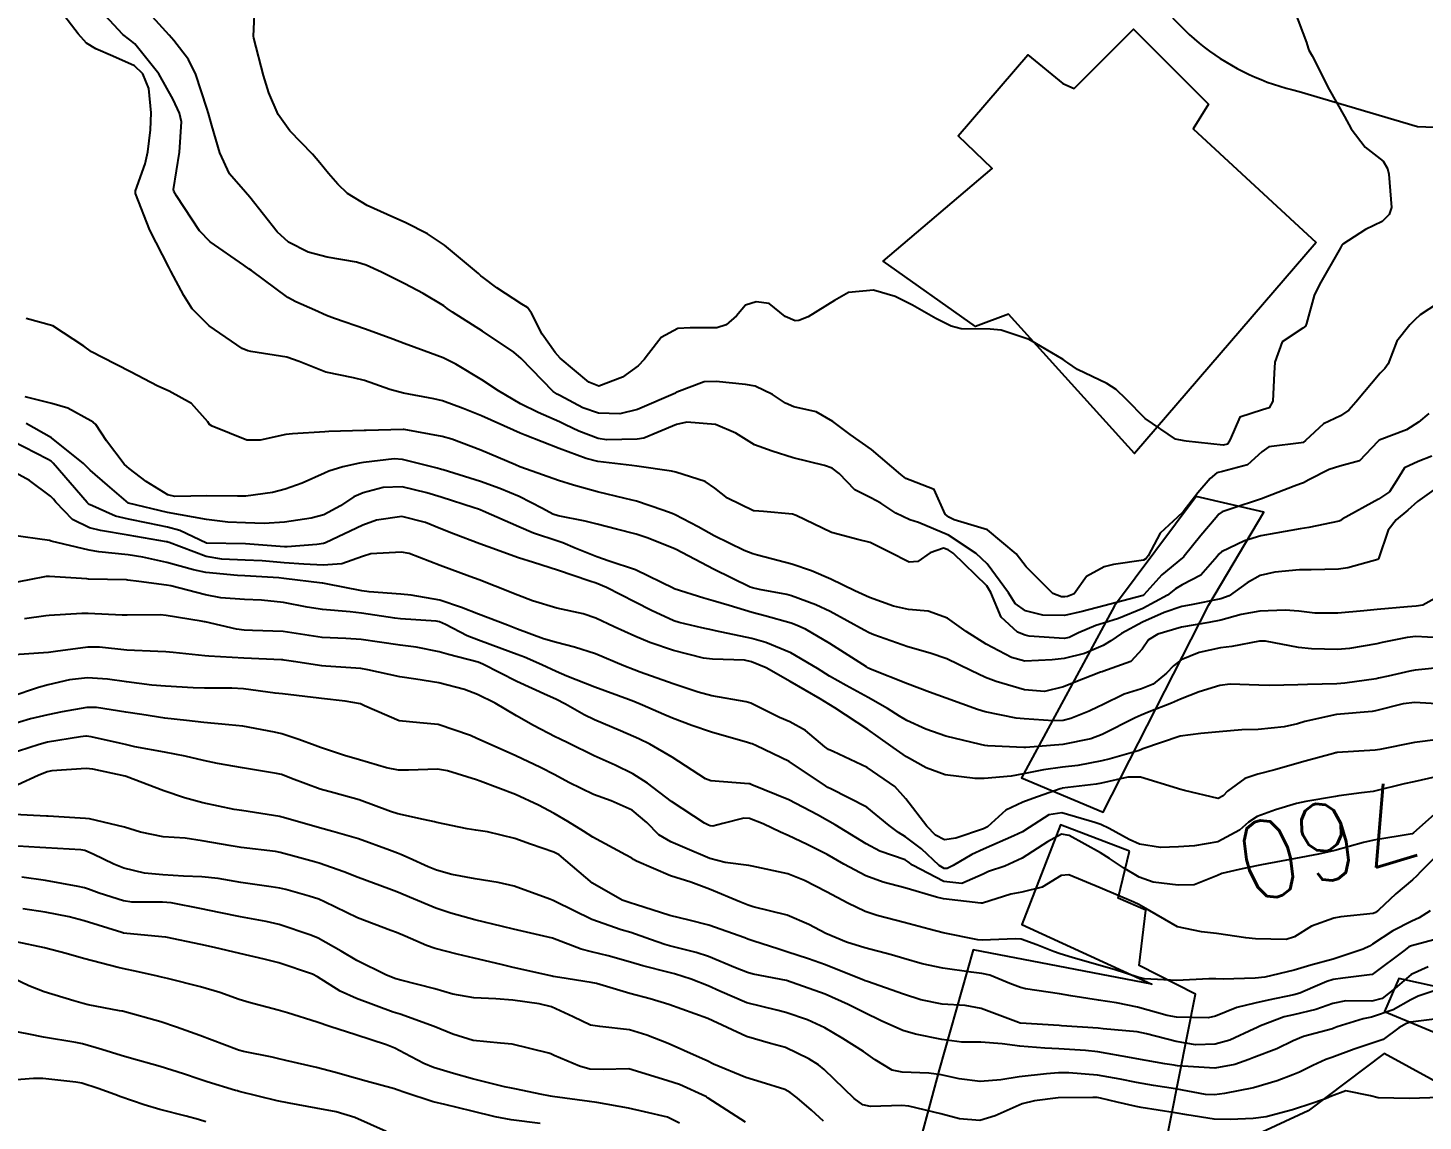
# Model space of a CAD drawing. Header units: metres. Extents: x 318500 to 325275, y 7408834 to 7428799.
# Drawn here: x 323652.6 to 323724.1, y 7420774.6 to 7420830.6 of the extents above; entities that cross this region are included whole.
import ezdxf
from ezdxf.enums import TextEntityAlignment as Align

# ---------------------------------------------------------------- set-up
doc = ezdxf.new("R2010")
doc.units = ezdxf.units.M
doc.header["$MEASUREMENT"] = 0
for name, color, linetype in [('Cotas', 45, 'Continuous'), ('Curvas de Nivel 1m', 11, 'Continuous'), ('Curvas de Nivel 5m', 15, 'Continuous'), ('Edificações', 30, 'Continuous'), ('Vias Primárias', 230, 'Continuous')]:
    doc.layers.add(name, color=color, linetype=linetype)
doc.styles.add('Style-STANDARD', font='STANDARD.shx')

msp = doc.modelspace()

# ---------------------------------------------------------------- linework, layer by layer
at = {"layer": 'Curvas de Nivel 1m', "flags": 128}
for points, elevation in [([(323724.517, 7420808.642), (323723.805, 7420808.365), (323723.119, 7420808.048), (323722.701, 7420807.371), (323722.342, 7420806.817), (323721.781, 7420806.436), (323719.92, 7420805.408), (323719.832, 7420805.347), (323719.769, 7420805.311), (323718.203, 7420804.986), (323717.762, 7420804.909), (323716.512, 7420804.695), (323715.756, 7420804.557), (323714.916, 7420804.309), (323713.744, 7420803.741), (323713.608, 7420803.625), (323713.515, 7420803.492), (323712.676, 7420802.55), (323711.718, 7420802.054), (323711.388, 7420801.842), (323710.965, 7420801.521), (323709.703, 7420800.838), (323708.465, 7420800.326), (323707.695, 7420800.091), (323707.297, 7420799.97), (323706.419, 7420799.583), (323705.931, 7420799.343), (323705.686, 7420799.301), (323703.88, 7420799.425), (323703.688, 7420799.463), (323703.292, 7420799.626), (323702.449, 7420800.39), (323701.917, 7420801.647), (323701.715, 7420801.99), (323699.994, 7420803.667), (323699.743, 7420803.848), (323699.495, 7420803.923), (323698.822, 7420803.684), (323698.182, 7420803.245), (323697.733, 7420803.213), (323696.74, 7420803.715), (323695.747, 7420804.212), (323695.111, 7420804.375), (323693.755, 7420804.729), (323691.949, 7420805.596), (323691.768, 7420805.666), (323690.284, 7420805.802), (323689.799, 7420805.838), (323689.77, 7420805.844), (323688.441, 7420806.488), (323687.782, 7420807.006), (323687.283, 7420807.338), (323685.789, 7420807.815), (323685.561, 7420807.863), (323683.794, 7420808.13), (323683.533, 7420808.153), (323681.797, 7420808.369), (323681.199, 7420808.519), (323679.806, 7420809.023), (323678.065, 7420809.717), (323677.818, 7420809.823), (323677.47, 7420809.973), (323675.827, 7420810.696), (323674.898, 7420811.072), (323673.834, 7420811.466), (323673.387, 7420811.578), (323671.838, 7420811.859), (323671.141, 7420812.057), (323669.847, 7420812.516), (323669.277, 7420812.65), (323667.853, 7420812.935), (323666.499, 7420813.482), (323665.864, 7420813.711), (323664.016, 7420814), (323663.868, 7420814.026), (323663.572, 7420814.154), (323661.887, 7420815.314), (323661.021, 7420816.193), (323660.582, 7420816.875), (323659.919, 7420818.121), (323659.876, 7420818.21), (323659.819, 7420818.313), (323658.84, 7420820.221), (323658.107, 7420822.1), (323658.109, 7420822.229), (323658.599, 7420823.618), (323658.748, 7420824.223), (323658.875, 7420825.363), (323658.916, 7420826.221), (323658.797, 7420827.474), (323658.493, 7420828.226), (323658.064, 7420828.638), (323656.951, 7420829.129), (323656.072, 7420829.509), (323655.594, 7420829.786), (323655.183, 7420830.273), (323654.101, 7420831.675)], 768), ([(323724.365, 7420810.829), (323723.835, 7420810.388), (323723.216, 7420809.979), (323721.821, 7420809.466), (323721.772, 7420809.43), (323721.737, 7420809.381), (323720.802, 7420808.398), (323719.801, 7420808.122), (323719.254, 7420807.963), (323718.211, 7420807.426), (323717.941, 7420807.276), (323717.788, 7420807.215), (323717.453, 7420807.102), (323715.78, 7420806.448), (323714.24, 7420805.948), (323713.773, 7420805.791), (323713.602, 7420805.661), (323713.456, 7420805.493), (323712.677, 7420804.58), (323711.826, 7420803.509), (323711.785, 7420803.464), (323711.739, 7420803.434), (323710.688, 7420802.563), (323709.759, 7420801.539), (323709.71, 7420801.506), (323709.65, 7420801.482), (323707.704, 7420800.975), (323706.604, 7420800.678), (323705.699, 7420800.471), (323704.579, 7420800.487), (323703.701, 7420800.716), (323703.175, 7420801.099), (323702.821, 7420801.633), (323701.732, 7420803.126), (323701.178, 7420803.656), (323699.754, 7420804.585), (323698.213, 7420805.243), (323697.765, 7420805.375), (323697.057, 7420805.711), (323696.286, 7420806.233), (323695.778, 7420806.498), (323694.957, 7420806.913), (323694.162, 7420807.746), (323693.794, 7420808.025), (323693.395, 7420808.157), (323691.802, 7420808.557), (323690.715, 7420808.888), (323689.811, 7420809.222), (323688.864, 7420809.82), (323687.824, 7420810.262), (323686.346, 7420810.373), (323685.824, 7420810.263), (323684.888, 7420809.874), (323684.146, 7420809.554), (323683.814, 7420809.508), (323682.244, 7420809.476), (323681.815, 7420809.544), (323680.828, 7420809.925), (323680.135, 7420810.247), (323679.824, 7420810.39), (323678.739, 7420810.867), (323677.833, 7420811.311), (323676.703, 7420811.981), (323675.848, 7420812.545), (323674.513, 7420813.357), (323673.865, 7420813.668), (323672.89, 7420814.035), (323671.876, 7420814.418), (323671.298, 7420814.636), (323669.886, 7420815.138), (323668.306, 7420815.682), (323667.896, 7420815.84), (323667.3, 7420816.109), (323666.318, 7420816.537), (323665.906, 7420816.768), (323664.046, 7420818.149), (323663.921, 7420818.242), (323663.662, 7420818.416), (323661.941, 7420819.611), (323661.382, 7420820.189), (323660.206, 7420821.978), (323660.071, 7420822.209), (323660.062, 7420822.29), (323660.369, 7420824.204), (323660.462, 7420825.765), (323660.36, 7420826.205), (323660.041, 7420826.914), (323659.309, 7420828.218), (323658.075, 7420829.762), (323657.816, 7420829.972), (323657.456, 7420830.239), (323656.102, 7420831.7)], 769), ([(323717.481, 7420831.446), (323718.094, 7420829.832), (323718.183, 7420829.531), (323718.217, 7420829.438), (323718.378, 7420829.143), (323719.248, 7420827.422), (323720.039, 7420826.034), (323720.375, 7420825.405), (323721.095, 7420824.468), (323722.014, 7420823.746), (323722.246, 7420823.378), (323722.305, 7420823.077), (323722.441, 7420821.375), (323722.332, 7420821.019), (323721.969, 7420820.66), (323721.107, 7420820.248), (323719.951, 7420819.5), (323719.907, 7420819.454), (323719.889, 7420819.411), (323719.841, 7420819.304), (323718.75, 7420817.428), (323718.49, 7420816.863), (323718.092, 7420815.437), (323718.04, 7420815.296), (323717.896, 7420815.189), (323716.847, 7420814.489), (323716.471, 7420813.454), (323716.429, 7420812.89), (323716.361, 7420811.455), (323716.184, 7420811.118), (323715.843, 7420811.02), (323714.672, 7420810.643), (323714.181, 7420809.485), (323714.046, 7420809.257), (323713.816, 7420809.209), (323711.919, 7420809.409), (323711.819, 7420809.416), (323711.383, 7420809.517), (323709.835, 7420810.562), (323708.86, 7420811.555), (323708.348, 7420812.055), (323707.858, 7420812.353), (323706.367, 7420813.082), (323705.868, 7420813.411), (323705.766, 7420813.488), (323705.629, 7420813.594), (323703.885, 7420814.62), (323702.446, 7420815.088), (323701.892, 7420815.138), (323700.395, 7420815.163), (323699.894, 7420815.289), (323699.109, 7420815.682), (323697.91, 7420816.372), (323697.028, 7420816.825), (323695.914, 7420817.146), (323694.637, 7420817.018), (323693.909, 7420816.615), (323692.57, 7420815.77), (323692.088, 7420815.586), (323691.897, 7420815.578), (323691.396, 7420815.788), (323690.573, 7420816.466), (323689.907, 7420816.539), (323689.351, 7420816.37), (323688.892, 7420815.82), (323688.358, 7420815.36), (323687.891, 7420815.206), (323686.524, 7420815.217), (323685.89, 7420815.182), (323685.033, 7420814.723), (323684.393, 7420813.882), (323684.169, 7420813.582), (323683.861, 7420813.268), (323683.062, 7420812.688), (323681.845, 7420812.225), (323681.337, 7420812.429), (323679.866, 7420813.656), (323679.601, 7420813.944), (323678.945, 7420814.893), (323678.4, 7420815.963), (323678.186, 7420816.249), (323677.905, 7420816.428), (323676.627, 7420817.269), (323675.918, 7420817.788), (323675.804, 7420817.877), (323675.672, 7420817.994), (323673.941, 7420819.45), (323673.062, 7420820.033), (323671.958, 7420820.598), (323670.999, 7420821.025), (323669.971, 7420821.48), (323668.968, 7420822.085), (323668.471, 7420822.579), (323667.99, 7420823.121), (323667.557, 7420823.668), (323667.183, 7420824.112), (323666.017, 7420825.295), (323665.422, 7420826.136), (323664.945, 7420827.242), (323664.668, 7420828.144), (323664.18, 7420830.048), (323664.164, 7420830.149), (323664.236, 7420832.021)], 771), ([(323725.209, 7420807.339), (323723.78, 7420806.31), (323723.273, 7420805.867), (323722.682, 7420805.371), (323722.281, 7420804.853), (323721.783, 7420803.379), (323721.761, 7420803.358), (323721.739, 7420803.346), (323720.216, 7420802.919), (323719.732, 7420802.844), (323718.332, 7420802.823), (323717.731, 7420802.813), (323716.476, 7420802.702), (323715.726, 7420802.52), (323715.047, 7420802.144), (323714.13, 7420801.484), (323713.708, 7420801.324), (323712.184, 7420801.026), (323711.704, 7420800.929), (323710.803, 7420800.625), (323709.696, 7420800.135), (323708.614, 7420799.556), (323708.075, 7420799.174), (323707.68, 7420798.936), (323706.725, 7420798.529), (323705.67, 7420798.28), (323705.059, 7420798.21), (323703.668, 7420798.138), (323702.979, 7420798.322), (323701.68, 7420799.013), (323700.656, 7420799.66), (323699.697, 7420800.344), (323698.707, 7420800.692), (323697.701, 7420800.779), (323696.938, 7420800.947), (323695.707, 7420801.402), (323694.948, 7420801.738), (323693.719, 7420802.33), (323692.732, 7420802.757), (323691.73, 7420803.112), (323689.977, 7420803.566), (323689.737, 7420803.632), (323689.291, 7420803.814), (323687.751, 7420804.565), (323686.928, 7420805.013), (323685.758, 7420805.628), (323685.592, 7420805.696), (323685.119, 7420805.87), (323683.767, 7420806.325), (323683.191, 7420806.474), (323681.774, 7420806.817), (323680.553, 7420807.154), (323679.782, 7420807.384), (323678.138, 7420807.965), (323677.792, 7420808.097), (323677.578, 7420808.187), (323675.804, 7420808.944), (323674.315, 7420809.51), (323673.814, 7420809.65), (323671.873, 7420809.996), (323671.819, 7420809.997), (323669.926, 7420809.961), (323669.818, 7420809.961), (323668.014, 7420809.9), (323667.817, 7420809.893), (323666.15, 7420809.79), (323665.814, 7420809.746), (323664.49, 7420809.463), (323663.81, 7420809.458), (323662.031, 7420810.177), (323661.909, 7420810.267), (323661.822, 7420810.392), (323660.98, 7420811.341), (323659.838, 7420811.961), (323659.251, 7420812.216), (323657.851, 7420812.957), (323656.426, 7420813.687), (323655.866, 7420813.989), (323655.466, 7420814.266), (323653.885, 7420815.306), (323652.513, 7420815.682)], 767), ([(323724.666, 7420801.34), (323724.044, 7420801.009), (323723.706, 7420800.954), (323723.27, 7420800.921), (323721.704, 7420800.792), (323721.026, 7420800.713), (323719.702, 7420800.591), (323718.519, 7420800.604), (323717.703, 7420800.691), (323717.006, 7420800.744), (323715.702, 7420800.692), (323714.745, 7420800.519), (323713.697, 7420800.238), (323713.082, 7420800.111), (323711.694, 7420799.874), (323710.475, 7420799.528), (323709.99, 7420799.23), (323709.678, 7420798.751), (323709.09, 7420798.128), (323707.661, 7420797.609), (323707.632, 7420797.599), (323707.537, 7420797.571), (323706.19, 7420797.047), (323705.648, 7420796.818), (323704.672, 7420796.577), (323703.646, 7420796.667), (323702.196, 7420797.097), (323701.655, 7420797.302), (323700.902, 7420797.658), (323699.669, 7420798.26), (323698.807, 7420798.548), (323697.678, 7420798.871), (323695.933, 7420799.48), (323695.688, 7420799.587), (323695.426, 7420799.733), (323693.699, 7420800.68), (323692.96, 7420801.019), (323691.707, 7420801.479), (323691.469, 7420801.545), (323690.074, 7420801.805), (323689.711, 7420801.888), (323689.589, 7420801.934), (323687.725, 7420802.843), (323685.799, 7420803.859), (323685.762, 7420803.881), (323685.74, 7420803.891), (323684.323, 7420804.459), (323683.748, 7420804.649), (323682.754, 7420804.896), (323681.752, 7420805.155), (323681.15, 7420805.315), (323679.756, 7420805.583), (323679.483, 7420805.669), (323678.955, 7420805.952), (323677.769, 7420806.57), (323676.766, 7420806.99), (323675.78, 7420807.332), (323673.872, 7420807.936), (323673.789, 7420807.962), (323673.566, 7420808.023), (323671.796, 7420808.471), (323671.357, 7420808.494), (323669.794, 7420808.315), (323669.587, 7420808.279), (323668.731, 7420808.086), (323668.011, 7420807.873), (323667.785, 7420807.774), (323666.646, 7420807.248), (323665.772, 7420806.944), (323665.125, 7420806.781), (323663.767, 7420806.592), (323663.338, 7420806.585), (323661.766, 7420806.61), (323660.13, 7420806.569), (323659.767, 7420806.649), (323658.656, 7420807.342), (323657.787, 7420808.005), (323657.662, 7420808.106), (323657.534, 7420808.234), (323656.632, 7420809.423), (323656.074, 7420810.256), (323655.935, 7420810.373), (323655.822, 7420810.445), (323654.644, 7420811.094), (323653.831, 7420811.344), (323652.467, 7420811.67)], 766), ([(323725.174, 7420797.828), (323723.665, 7420797.677), (323723.392, 7420797.626), (323722.28, 7420797.371), (323721.777, 7420797.26), (323721.658, 7420797.237), (323720.055, 7420797.003), (323719.653, 7420796.974), (323718.139, 7420796.938), (323717.652, 7420796.919), (323716.21, 7420796.893), (323715.652, 7420796.902), (323714.18, 7420796.954), (323713.651, 7420796.891), (323712.588, 7420796.558), (323711.64, 7420796.198), (323711.168, 7420795.986), (323710.026, 7420795.534), (323709.628, 7420795.378), (323709.312, 7420795.23), (323707.618, 7420794.38), (323707.037, 7420794.154), (323705.613, 7420793.861), (323703.711, 7420793.719), (323703.611, 7420793.718), (323701.765, 7420793.801), (323701.612, 7420793.824), (323701.39, 7420793.874), (323699.616, 7420794.291), (323698.592, 7420794.657), (323697.624, 7420795.09), (323697.236, 7420795.316), (323696.622, 7420795.715), (323695.638, 7420796.277), (323694.504, 7420796.885), (323693.654, 7420797.367), (323693.045, 7420797.759), (323691.672, 7420798.569), (323690.39, 7420799.089), (323689.682, 7420799.292), (323687.82, 7420799.697), (323687.688, 7420799.721), (323687.123, 7420799.838), (323685.952, 7420800.116), (323685.693, 7420800.201), (323684.548, 7420800.727), (323683.703, 7420801.167), (323682.236, 7420801.905), (323681.713, 7420802.126), (323681.387, 7420802.242), (323679.723, 7420802.799), (323678.502, 7420803.185), (323677.732, 7420803.428), (323676.172, 7420803.986), (323675.742, 7420804.152), (323674.404, 7420804.668), (323673.749, 7420804.917), (323672.961, 7420805.241), (323671.755, 7420805.547), (323670.46, 7420805.356), (323669.75, 7420805.1), (323667.836, 7420804.194), (323667.741, 7420804.159), (323667.403, 7420804.105), (323665.88, 7420803.986), (323665.738, 7420803.987), (323663.75, 7420804.14), (323661.74, 7420804.18), (323660.378, 7420804.833), (323659.748, 7420804.994), (323658.764, 7420805.206), (323657.752, 7420805.407), (323657.083, 7420805.57), (323655.759, 7420806.166), (323655.703, 7420806.204), (323655.638, 7420806.262), (323654.77, 7420807.27), (323653.899, 7420808.288), (323653.791, 7420808.382), (323653.596, 7420808.489), (323651.807, 7420809.411)], 764), ([(323725.035, 7420795.94), (323723.64, 7420796.019), (323723.042, 7420795.956), (323721.633, 7420795.587), (323721.457, 7420795.559), (323719.63, 7420795.41), (323718.014, 7420795.038), (323717.625, 7420794.934), (323716.955, 7420794.771), (323715.622, 7420794.642), (323714.775, 7420794.626), (323713.62, 7420794.519), (323712.683, 7420794.435), (323711.618, 7420794.294), (323709.71, 7420793.638), (323709.611, 7420793.594), (323709.469, 7420793.542), (323708.032, 7420793.135), (323707.602, 7420793.035), (323706.384, 7420792.796), (323705.597, 7420792.704), (323704.623, 7420792.577), (323703.591, 7420792.361), (323702.965, 7420792.254), (323701.587, 7420792.127), (323701.122, 7420792.12), (323699.59, 7420792.313), (323698.614, 7420792.665), (323697.603, 7420793.236), (323696.912, 7420793.71), (323696.155, 7420794.261), (323695.619, 7420794.632), (323693.925, 7420795.747), (323693.633, 7420795.936), (323693.188, 7420796.205), (323691.65, 7420797.099), (323690.412, 7420797.799), (323689.664, 7420798.11), (323689.298, 7420798.181), (323687.666, 7420798.237), (323687.212, 7420798.292), (323685.672, 7420798.684), (323684.456, 7420799.101), (323683.683, 7420799.42), (323682.627, 7420799.901), (323681.687, 7420800.346), (323681.04, 7420800.57), (323679.694, 7420800.851), (323678.439, 7420801.219), (323677.703, 7420801.516), (323676.535, 7420801.982), (323675.715, 7420802.296), (323675.239, 7420802.475), (323673.725, 7420803.039), (323672.129, 7420803.649), (323671.735, 7420803.72), (323670.167, 7420803.632), (323669.731, 7420803.5), (323668.684, 7420803.128), (323667.724, 7420803.063), (323666.734, 7420803.106), (323665.726, 7420803.172), (323664.598, 7420803.27), (323663.727, 7420803.316), (323662.54, 7420803.356), (323661.73, 7420803.495), (323659.844, 7420804.208), (323659.769, 7420804.239), (323659.74, 7420804.247), (323659.698, 7420804.253), (323657.744, 7420804.586), (323656.317, 7420804.823), (323655.747, 7420804.968), (323654.878, 7420805.4), (323654.031, 7420806.286), (323653.915, 7420806.44), (323653.764, 7420806.589), (323652.679, 7420807.398), (323651.784, 7420807.89)], 763), ([(323724.839, 7420794.117), (323723.616, 7420793.974), (323721.855, 7420793.619), (323721.612, 7420793.582), (323719.654, 7420793.453), (323719.61, 7420793.447), (323719.579, 7420793.442), (323719.475, 7420793.411), (323718.021, 7420793.009), (323717.602, 7420792.895), (323716.477, 7420792.567), (323715.593, 7420792.342), (323714.931, 7420792.128), (323714.045, 7420791.483), (323713.817, 7420791.245), (323713.574, 7420791.101), (323711.84, 7420791.507), (323711.581, 7420791.576), (323711.484, 7420791.609), (323709.59, 7420792.196), (323708.945, 7420792.194), (323707.585, 7420791.888), (323707.313, 7420791.844), (323705.58, 7420791.623), (323705.554, 7420791.617), (323705.466, 7420791.592), (323704.079, 7420791.106), (323703.569, 7420790.915), (323702.69, 7420790.507), (323701.745, 7420789.647), (323701.549, 7420789.541), (323700.132, 7420789.076), (323699.543, 7420788.986), (323699.089, 7420789.22), (323698.646, 7420789.684), (323697.571, 7420791.09), (323697.002, 7420791.709), (323695.594, 7420792.694), (323693.842, 7420793.512), (323693.608, 7420793.617), (323693.422, 7420793.753), (323692.43, 7420794.58), (323691.622, 7420795.024), (323691.09, 7420795.253), (323690.013, 7420795.804), (323689.633, 7420795.984), (323689.398, 7420796.047), (323687.638, 7420796.368), (323686.932, 7420796.549), (323685.647, 7420796.972), (323683.966, 7420797.574), (323683.657, 7420797.692), (323683.126, 7420797.895), (323681.666, 7420798.506), (323680.606, 7420798.862), (323679.671, 7420799.085), (323679.012, 7420799.288), (323677.678, 7420799.783), (323677.162, 7420799.975), (323675.688, 7420800.543), (323674.816, 7420800.881), (323673.699, 7420801.255), (323672.224, 7420801.521), (323671.703, 7420801.564), (323670.082, 7420801.689), (323669.705, 7420801.744), (323667.884, 7420802.097), (323667.71, 7420802.128), (323667.68, 7420802.131), (323665.714, 7420802.374), (323665.447, 7420802.399), (323663.715, 7420802.507), (323663.343, 7420802.528), (323661.718, 7420802.683), (323661.085, 7420802.824), (323659.725, 7420803.189), (323658.482, 7420803.47), (323657.73, 7420803.592), (323656.242, 7420803.743), (323655.733, 7420803.819), (323653.794, 7420804.289), (323653.752, 7420804.302), (323653.714, 7420804.316), (323651.743, 7420804.599)], 762), ([(323724.724, 7420792.208), (323723.589, 7420791.963), (323723.094, 7420791.85), (323721.581, 7420791.472), (323721.506, 7420791.456), (323720.913, 7420791.39), (323719.748, 7420791.237), (323719.577, 7420791.207), (323718.053, 7420790.945), (323717.571, 7420790.84), (323716.496, 7420790.517), (323715.561, 7420790.182), (323715.126, 7420789.897), (323714.664, 7420789.473), (323713.544, 7420788.886), (323712.361, 7420788.682), (323711.541, 7420788.627), (323710.608, 7420788.591), (323709.542, 7420788.766), (323709.001, 7420789.005), (323707.986, 7420789.563), (323707.553, 7420789.767), (323707.248, 7420789.88), (323705.562, 7420790.365), (323704.887, 7420790.273), (323703.883, 7420789.615), (323703.548, 7420789.403), (323703.106, 7420789.187), (323701.539, 7420788.502), (323700.957, 7420788.235), (323699.988, 7420787.665), (323699.688, 7420787.508), (323699.528, 7420787.522), (323699.282, 7420787.674), (323698.372, 7420788.521), (323697.544, 7420789.146), (323697.196, 7420789.355), (323696.716, 7420789.713), (323695.564, 7420790.656), (323693.731, 7420791.595), (323693.579, 7420791.669), (323693.453, 7420791.752), (323691.598, 7420792.989), (323689.924, 7420793.805), (323689.696, 7420793.894), (323689.611, 7420793.924), (323689.456, 7420793.967), (323687.617, 7420794.495), (323686.613, 7420794.838), (323685.624, 7420795.217), (323685.166, 7420795.408), (323684.082, 7420795.883), (323683.633, 7420796.066), (323683.357, 7420796.17), (323681.644, 7420796.812), (323680.21, 7420797.373), (323679.655, 7420797.613), (323678.924, 7420797.951), (323678.042, 7420798.342), (323677.665, 7420798.486), (323676.874, 7420798.772), (323675.672, 7420799.207), (323675.107, 7420799.431), (323673.987, 7420800.015), (323673.682, 7420800.154), (323673.513, 7420800.192), (323671.684, 7420800.312), (323671.396, 7420800.341), (323669.688, 7420800.59), (323669.105, 7420800.662), (323667.69, 7420800.78), (323666.898, 7420800.906), (323665.695, 7420801.141), (323664.573, 7420801.266), (323663.697, 7420801.293), (323662.484, 7420801.382), (323661.7, 7420801.532), (323659.921, 7420801.993), (323659.707, 7420802.038), (323658.283, 7420802.224), (323657.711, 7420802.293), (323657.645, 7420802.297), (323655.711, 7420802.345), (323655.626, 7420802.346), (323653.713, 7420802.475), (323653.536, 7420802.468), (323652.667, 7420802.3), (323651.871, 7420802.145)], 761), ([(323724.735, 7420788.141), (323723.933, 7420787.346), (323723.736, 7420787.139), (323723.524, 7420786.941), (323722.665, 7420786.211), (323721.783, 7420785.376), (323721.621, 7420785.255), (323721.498, 7420785.218), (323719.854, 7420785.045), (323719.493, 7420784.97), (323718.352, 7420784.556), (323717.479, 7420784.015), (323717.041, 7420783.872), (323715.477, 7420783.921), (323714.98, 7420783.965), (323713.48, 7420784.182), (323712.713, 7420784.267), (323711.485, 7420784.529), (323709.737, 7420785.536), (323709.502, 7420785.68), (323709.253, 7420785.795), (323707.514, 7420786.524), (323705.919, 7420787.192), (323705.523, 7420787.155), (323704.551, 7420786.568), (323703.51, 7420786.307), (323702.944, 7420786.193), (323701.501, 7420785.743), (323701.414, 7420785.739), (323699.504, 7420785.957), (323699.136, 7420786.045), (323697.512, 7420786.531), (323696.415, 7420786.818), (323695.521, 7420787.136), (323694.398, 7420787.741), (323693.535, 7420788.226), (323692.516, 7420788.741), (323691.544, 7420789.202), (323691.142, 7420789.382), (323690.267, 7420789.799), (323689.554, 7420790.079), (323689.27, 7420790.097), (323688.193, 7420789.824), (323687.685, 7420789.692), (323687.549, 7420789.702), (323687.453, 7420789.735), (323687.263, 7420789.834), (323685.566, 7420790.952), (323684.342, 7420791.879), (323683.587, 7420792.371), (323682.678, 7420792.815), (323681.601, 7420793.29), (323680.282, 7420793.93), (323679.831, 7420794.156), (323679.613, 7420794.269), (323678.504, 7420794.842), (323677.624, 7420795.335), (323676.532, 7420795.981), (323675.637, 7420796.433), (323674.96, 7420796.68), (323673.645, 7420797.024), (323672.463, 7420797.222), (323671.649, 7420797.33), (323670.02, 7420797.701), (323669.655, 7420797.767), (323667.869, 7420797.884), (323667.657, 7420797.906), (323666.211, 7420798.122), (323665.727, 7420798.195), (323665.661, 7420798.201), (323665.582, 7420798.209), (323663.661, 7420798.297), (323661.875, 7420798.389), (323661.662, 7420798.406), (323660.034, 7420798.574), (323659.664, 7420798.611), (323659.251, 7420798.627), (323657.665, 7420798.696), (323656.265, 7420798.85), (323655.666, 7420798.852), (323654.008, 7420798.629), (323653.663, 7420798.584), (323653.394, 7420798.561), (323651.661, 7420798.446)], 759), ([(323724.421, 7420785.341), (323723.86, 7420784.981), (323723.492, 7420784.823), (323722.518, 7420784.331), (323721.474, 7420783.639), (323721.318, 7420783.536), (323720.999, 7420783.387), (323719.465, 7420782.87), (323718.317, 7420782.566), (323717.459, 7420782.31), (323715.954, 7420781.951), (323715.454, 7420781.896), (323713.824, 7420781.855), (323713.454, 7420781.862), (323713.09, 7420781.857), (323711.453, 7420781.785), (323709.79, 7420781.872), (323709.454, 7420781.944), (323708.236, 7420782.336), (323707.46, 7420782.561), (323706.089, 7420782.958), (323705.466, 7420783.147), (323705.129, 7420783.257), (323704.283, 7420783.608), (323703.474, 7420783.895), (323703.187, 7420783.911), (323701.473, 7420783.843), (323701.26, 7420783.865), (323699.478, 7420784.217), (323698.759, 7420784.403), (323697.486, 7420784.757), (323696.103, 7420785.109), (323695.494, 7420785.307), (323694.593, 7420785.739), (323693.509, 7420786.322), (323692.376, 7420786.908), (323691.522, 7420787.236), (323689.698, 7420787.637), (323689.528, 7420787.663), (323688.322, 7420787.822), (323687.532, 7420788.022), (323686.256, 7420788.568), (323685.54, 7420788.886), (323684.923, 7420789.249), (323684.31, 7420789.879), (323683.559, 7420790.512), (323682.482, 7420790.985), (323681.571, 7420791.304), (323680.31, 7420791.929), (323679.586, 7420792.318), (323678.855, 7420792.687), (323677.6, 7420793.281), (323676.02, 7420793.986), (323675.603, 7420794.182), (323675.267, 7420794.333), (323673.613, 7420794.897), (323672.673, 7420794.975), (323671.615, 7420795.078), (323669.849, 7420795.845), (323669.628, 7420795.943), (323668.852, 7420796.082), (323667.632, 7420796.221), (323667.496, 7420796.238), (323665.635, 7420796.457), (323665.268, 7420796.501), (323663.639, 7420796.721), (323663.041, 7420796.757), (323661.638, 7420796.746), (323661.059, 7420796.768), (323659.64, 7420796.861), (323658.941, 7420796.916), (323657.643, 7420797.073), (323656.679, 7420797.21), (323655.645, 7420797.283), (323654.737, 7420797.18), (323653.639, 7420796.921), (323653.141, 7420796.791), (323651.719, 7420796.309)], 758), ([(323724.877, 7420783.938), (323723.473, 7420783.562), (323723.325, 7420783.5), (323723.152, 7420783.355), (323721.457, 7420782.08), (323719.945, 7420781.893), (323719.454, 7420781.831), (323719.136, 7420781.731), (323718.422, 7420781.42), (323717.749, 7420781.124), (323717.444, 7420781.044), (323716.121, 7420780.768), (323715.437, 7420780.623), (323714.515, 7420780.393), (323713.427, 7420779.951), (323713.056, 7420779.863), (323711.426, 7420779.901), (323710.958, 7420779.986), (323709.433, 7420780.408), (323708.36, 7420780.632), (323707.438, 7420780.764), (323706.024, 7420781.002), (323705.443, 7420781.094), (323703.706, 7420781.356), (323703.447, 7420781.412), (323702.891, 7420781.628), (323701.87, 7420782.06), (323701.455, 7420782.144), (323700.913, 7420782.198), (323699.457, 7420782.409), (323698.408, 7420782.635), (323697.462, 7420782.908), (323696.84, 7420783.086), (323695.467, 7420783.446), (323694.522, 7420783.739), (323693.477, 7420784.184), (323692.604, 7420784.643), (323691.49, 7420785.129), (323689.75, 7420785.552), (323689.497, 7420785.63), (323689.063, 7420785.814), (323687.509, 7420786.463), (323686.549, 7420786.81), (323685.519, 7420787.144), (323683.78, 7420787.886), (323683.624, 7420787.982), (323683.532, 7420788.042), (323683.208, 7420788.218), (323681.542, 7420789.128), (323681.06, 7420789.433), (323680.257, 7420789.929), (323679.556, 7420790.329), (323678.757, 7420790.757), (323677.57, 7420791.306), (323675.763, 7420791.988), (323675.581, 7420792.05), (323674.088, 7420792.515), (323673.586, 7420792.601), (323672.097, 7420792.555), (323671.585, 7420792.553), (323670.963, 7420792.679), (323669.59, 7420793.078), (323668.814, 7420793.304), (323667.596, 7420793.708), (323667.31, 7420793.817), (323666.472, 7420794.117), (323665.604, 7420794.407), (323665.237, 7420794.502), (323663.61, 7420794.806), (323662.89, 7420794.882), (323661.612, 7420794.993), (323660.717, 7420795.09), (323659.615, 7420795.224), (323658.44, 7420795.4), (323657.619, 7420795.522), (323656.11, 7420795.766), (323655.623, 7420795.767), (323654.358, 7420795.54), (323653.616, 7420795.39), (323652.735, 7420795.176), (323651.608, 7420794.837)], 757), ([(323724.324, 7420782.479), (323723.457, 7420782.079), (323722.611, 7420781.363), (323721.96, 7420780.855), (323721.44, 7420780.721), (323720.103, 7420780.737), (323719.438, 7420780.606), (323718.565, 7420780.287), (323717.429, 7420780.026), (323716.953, 7420779.912), (323715.743, 7420779.455), (323715.522, 7420779.355), (323715.418, 7420779.304), (323714.159, 7420778.729), (323713.405, 7420778.515), (323712.414, 7420778.491), (323711.407, 7420778.653), (323709.892, 7420779.054), (323709.414, 7420779.144), (323707.675, 7420779.308), (323707.416, 7420779.329), (323705.544, 7420779.463), (323705.418, 7420779.469), (323703.448, 7420779.591), (323703.42, 7420779.595), (323703.343, 7420779.621), (323701.43, 7420780.343), (323700.6, 7420780.49), (323699.433, 7420780.563), (323698.342, 7420780.781), (323697.441, 7420781.074), (323695.607, 7420781.728), (323695.49, 7420781.769), (323695.45, 7420781.78), (323695.373, 7420781.809), (323693.458, 7420782.578), (323692.584, 7420782.885), (323691.465, 7420783.252), (323691.06, 7420783.38), (323689.738, 7420783.806), (323689.471, 7420783.902), (323689.318, 7420783.966), (323687.482, 7420784.617), (323686.468, 7420784.862), (323685.489, 7420785.108), (323683.72, 7420785.664), (323683.498, 7420785.735), (323683.034, 7420785.895), (323681.513, 7420786.77), (323680.149, 7420787.931), (323679.809, 7420788.212), (323679.534, 7420788.35), (323678.35, 7420788.769), (323677.541, 7420789.054), (323676.14, 7420789.388), (323675.545, 7420789.478), (323675.1, 7420789.551), (323673.549, 7420789.879), (323673.432, 7420789.906), (323672.865, 7420790.03), (323671.554, 7420790.311), (323671.181, 7420790.429), (323669.564, 7420791.028), (323668.275, 7420791.384), (323667.572, 7420791.577), (323666.109, 7420792.122), (323665.734, 7420792.28), (323665.582, 7420792.332), (323665.327, 7420792.388), (323663.585, 7420792.667), (323662.314, 7420792.895), (323661.589, 7420793.055), (323660.661, 7420793.264), (323659.593, 7420793.47), (323658.074, 7420793.746), (323657.596, 7420793.864), (323657.299, 7420793.937), (323655.843, 7420794.256), (323655.601, 7420794.3), (323655.561, 7420794.3), (323655.289, 7420794.265), (323653.597, 7420793.996), (323653.174, 7420793.873), (323651.59, 7420793.359)], 756), ([(323724.927, 7420779.835), (323723.424, 7420779.638), (323723.207, 7420779.57), (323722.823, 7420779.359), (323722.016, 7420778.765), (323721.407, 7420778.545), (323720.535, 7420778.261), (323719.396, 7420777.839), (323719.083, 7420777.725), (323718.407, 7420777.42), (323717.728, 7420777.085), (323717.385, 7420776.946), (323716.585, 7420776.645), (323715.378, 7420776.276), (323713.891, 7420775.998), (323713.374, 7420775.928), (323712.924, 7420775.945), (323711.377, 7420776.227), (323710.258, 7420776.406), (323709.38, 7420776.555), (323708.552, 7420776.723), (323707.384, 7420776.926), (323705.918, 7420777.051), (323705.385, 7420777.041), (323704.777, 7420776.992), (323703.382, 7420776.84), (323702.429, 7420776.683), (323701.38, 7420776.612), (323700.292, 7420776.75), (323699.383, 7420776.943), (323698.741, 7420777.037), (323697.384, 7420777.086), (323696.861, 7420777.184), (323695.993, 7420777.721), (323695.396, 7420778.135), (323694.345, 7420778.801), (323693.414, 7420779.353), (323692.532, 7420779.763), (323691.425, 7420780.142), (323690.959, 7420780.255), (323689.432, 7420780.643), (323688.039, 7420781.227), (323687.445, 7420781.503), (323686.575, 7420781.843), (323685.723, 7420782.126), (323685.453, 7420782.195), (323684.101, 7420782.525), (323683.458, 7420782.71), (323682.327, 7420783.036), (323681.463, 7420783.246), (323680.932, 7420783.386), (323679.47, 7420783.94), (323677.477, 7420784.408), (323676.916, 7420784.538), (323675.484, 7420784.895), (323674.266, 7420785.231), (323673.492, 7420785.488), (323672.152, 7420786.04), (323671.694, 7420786.239), (323671.503, 7420786.321), (323671.085, 7420786.474), (323669.51, 7420787.057), (323668.775, 7420787.344), (323667.517, 7420787.786), (323667.273, 7420787.859), (323666.349, 7420788.118), (323665.523, 7420788.335), (323665.277, 7420788.38), (323663.527, 7420788.597), (323663.015, 7420788.67), (323661.531, 7420788.939), (323660.659, 7420789.067), (323659.534, 7420789.137), (323658.373, 7420789.382), (323657.541, 7420789.631), (323655.747, 7420790.057), (323655.547, 7420790.083), (323653.632, 7420790.195), (323653.549, 7420790.196), (323651.568, 7420790.291)], 754), ([(323724.924, 7420775.785), (323723.374, 7420775.727), (323721.769, 7420775.769), (323721.375, 7420775.876), (323720.101, 7420776.123), (323719.374, 7420775.858), (323719.065, 7420775.721), (323718.209, 7420775.422), (323717.579, 7420775.215), (323717.366, 7420775.154), (323716.021, 7420774.789), (323715.359, 7420774.702), (323714.183, 7420774.652), (323713.358, 7420774.672), (323711.97, 7420774.895), (323711.362, 7420775.008), (323709.621, 7420775.282), (323709.367, 7420775.33), (323708.398, 7420775.555), (323707.548, 7420775.744), (323707.372, 7420775.778), (323707.153, 7420775.792), (323705.372, 7420775.763), (323704.161, 7420775.608), (323703.528, 7420775.458), (323703.367, 7420775.401), (323702.148, 7420774.848), (323701.354, 7420774.614), (323700.318, 7420774.698), (323699.359, 7420774.945), (323697.724, 7420775.335), (323697.365, 7420775.374), (323695.762, 7420775.326), (323695.365, 7420775.406), (323694.925, 7420775.734), (323693.385, 7420777.214), (323693.088, 7420777.456), (323692.599, 7420777.762), (323691.398, 7420778.343), (323690.634, 7420778.559), (323689.407, 7420778.912), (323687.42, 7420779.83), (323685.43, 7420780.545), (323684.475, 7420780.834), (323683.438, 7420781.121), (323681.731, 7420781.621), (323681.447, 7420781.684), (323679.848, 7420781.934), (323679.498, 7420781.986), (323679.451, 7420781.994), (323677.842, 7420782.352), (323677.455, 7420782.439), (323676.84, 7420782.593), (323675.459, 7420782.924), (323674.588, 7420783.13), (323673.464, 7420783.424), (323673.013, 7420783.575), (323671.93, 7420784.043), (323671.473, 7420784.235), (323671.191, 7420784.336), (323669.484, 7420784.989), (323667.79, 7420785.801), (323667.498, 7420785.937), (323667, 7420786.107), (323665.82, 7420786.442), (323665.504, 7420786.514), (323665.055, 7420786.584), (323663.507, 7420786.801), (323662.347, 7420787.006), (323661.509, 7420787.089), (323660.577, 7420787.122), (323659.51, 7420787.189), (323658.581, 7420787.285), (323657.513, 7420787.529), (323657.008, 7420787.731), (323655.948, 7420788.254), (323655.523, 7420788.431), (323655.316, 7420788.469), (323653.524, 7420788.573), (323653.219, 7420788.59), (323651.526, 7420788.7)], 753), ([(323693.352, 7420774.576), (323692.73, 7420775.129), (323692, 7420775.771), (323691.645, 7420776.048), (323691.374, 7420776.193), (323690.153, 7420776.573), (323689.38, 7420776.815), (323687.716, 7420777.498), (323687.388, 7420777.66), (323687.272, 7420777.714), (323686.998, 7420777.836), (323685.4, 7420778.545), (323684.297, 7420778.986), (323683.41, 7420779.252), (323681.9, 7420779.418), (323681.414, 7420779.493), (323680.522, 7420779.923), (323679.427, 7420780.426), (323678.795, 7420780.584), (323677.432, 7420780.766), (323676.566, 7420780.846), (323675.433, 7420780.885), (323674.362, 7420781.081), (323673.44, 7420781.353), (323671.694, 7420781.798), (323671.447, 7420781.869), (323670.968, 7420782.055), (323669.457, 7420782.808), (323668.654, 7420783.278), (323667.468, 7420783.945), (323667.097, 7420784.106), (323665.478, 7420784.654), (323664.812, 7420784.804), (323663.483, 7420785.04), (323662.393, 7420785.26), (323661.489, 7420785.447), (323659.938, 7420785.751), (323659.494, 7420785.796), (323657.919, 7420785.798), (323657.494, 7420785.857), (323656.244, 7420786.249), (323655.702, 7420786.457), (323655.503, 7420786.523), (323655.17, 7420786.597), (323653.506, 7420786.906), (323652.285, 7420787.075)], 752), ([(323689.351, 7420774.524), (323687.449, 7420775.749), (323687.37, 7420775.809), (323687.355, 7420775.815), (323687.333, 7420775.831), (323685.976, 7420776.451), (323685.378, 7420776.645), (323684.44, 7420776.934), (323683.384, 7420777.256), (323682.064, 7420777.222), (323681.383, 7420777.243), (323680.851, 7420777.384), (323679.559, 7420777.937), (323679.391, 7420778.017), (323679.276, 7420778.057), (323677.398, 7420778.513), (323676.81, 7420778.564), (323675.401, 7420778.709), (323674.373, 7420779.038), (323673.411, 7420779.421), (323671.663, 7420780.046), (323671.421, 7420780.124), (323671.311, 7420780.162), (323669.432, 7420780.861), (323668.59, 7420781.236), (323667.439, 7420781.967), (323667.177, 7420782.103), (323665.448, 7420782.684), (323664.702, 7420782.88), (323663.455, 7420783.156), (323662.16, 7420783.469), (323661.462, 7420783.628), (323659.672, 7420783.993), (323659.467, 7420784.019), (323657.492, 7420784.208), (323657.47, 7420784.214), (323657.412, 7420784.231), (323655.479, 7420784.838), (323654.707, 7420785.042), (323653.485, 7420785.286), (323652.333, 7420785.452)], 751), ([(323678.837, 7420774.459), (323677.35, 7420774.64), (323676.534, 7420774.797), (323675.357, 7420775.093), (323673.951, 7420775.422), (323673.363, 7420775.57), (323671.902, 7420776.035), (323671.513, 7420776.18), (323671.372, 7420776.229), (323669.935, 7420776.624), (323669.377, 7420776.78), (323668.359, 7420777.064), (323667.382, 7420777.315), (323665.813, 7420777.689), (323665.387, 7420777.79), (323665.116, 7420777.853), (323663.645, 7420778.146), (323663.391, 7420778.208), (323663.306, 7420778.236), (323661.402, 7420778.97), (323660.204, 7420779.396), (323659.412, 7420779.654), (323657.449, 7420780.2), (323657.42, 7420780.206), (323657.292, 7420780.232), (323655.695, 7420780.528), (323655.423, 7420780.596), (323654.958, 7420780.732), (323653.429, 7420781.197), (323652.652, 7420781.511), (323651.438, 7420782.089)], 749), ([(323670.955, 7420774.046), (323669.35, 7420774.769), (323668.384, 7420775.055), (323667.357, 7420775.247), (323665.982, 7420775.493), (323665.362, 7420775.616), (323663.425, 7420776.094), (323663.369, 7420776.11), (323663.338, 7420776.119), (323663.23, 7420776.152), (323661.785, 7420776.593), (323661.368, 7420776.726), (323660.568, 7420776.992), (323659.377, 7420777.366), (323657.783, 7420777.825), (323657.386, 7420777.94), (323656.381, 7420778.245), (323655.394, 7420778.529), (323655.061, 7420778.597), (323653.399, 7420778.87), (323652.655, 7420779.037), (323651.404, 7420779.266)], 748), ([(323661.713, 7420774.542), (323661.345, 7420774.653), (323660.709, 7420774.824), (323659.35, 7420775.164), (323658.554, 7420775.414), (323657.356, 7420775.825), (323657.058, 7420775.935), (323656.199, 7420776.247), (323655.364, 7420776.513), (323655.055, 7420776.572), (323653.367, 7420776.751), (323652.891, 7420776.763), (323651.365, 7420776.631)], 747)]:
    msp.add_lwpolyline(points, dxfattribs=dict(at, elevation=elevation))
at = {"layer": 'Curvas de Nivel 5m', "flags": 128}
for points, elevation in [([(323724.8, 7420816.464), (323723.908, 7420815.88), (323723.638, 7420815.629), (323723.384, 7420815.365), (323722.726, 7420814.534), (323722.266, 7420813.376), (323722.108, 7420813.137), (323721.865, 7420812.897), (323720.617, 7420811.398), (323720.26, 7420810.988), (323719.84, 7420810.71), (323718.957, 7420810.299), (323718.043, 7420809.437), (323717.913, 7420809.345), (323717.818, 7420809.314), (323716.159, 7420809.111), (323715.811, 7420808.868), (323715.073, 7420808.199), (323713.795, 7420807.854), (323713.501, 7420807.787), (323713.156, 7420807.496), (323712.525, 7420806.76), (323711.773, 7420805.791), (323711.477, 7420805.514), (323710.594, 7420804.691), (323709.981, 7420803.536), (323709.878, 7420803.398), (323709.737, 7420803.317), (323708.212, 7420803.083), (323707.731, 7420802.961), (323706.82, 7420802.482), (323706.188, 7420801.585), (323705.844, 7420801.454), (323705.708, 7420801.43), (323705.55, 7420801.434), (323705.093, 7420801.599), (323703.73, 7420802.963), (323703.212, 7420803.628), (323701.758, 7420804.864), (323700.052, 7420805.38), (323699.768, 7420805.511), (323699.588, 7420805.673), (323699.026, 7420806.925), (323697.787, 7420807.407), (323697.574, 7420807.489), (323697.313, 7420807.707), (323695.809, 7420808.985), (323694.721, 7420809.741), (323693.83, 7420810.422), (323692.977, 7420810.903), (323691.834, 7420811.16), (323691.402, 7420811.352), (323690.745, 7420811.796), (323689.846, 7420812.231), (323689.351, 7420812.311), (323687.849, 7420812.46), (323687.246, 7420812.442), (323685.841, 7420811.915), (323685.809, 7420811.892), (323685.767, 7420811.861), (323683.831, 7420811.028), (323682.922, 7420810.806), (323681.829, 7420810.838), (323681.02, 7420811.11), (323679.838, 7420811.743), (323679.706, 7420811.809), (323679.502, 7420811.945), (323677.865, 7420813.643), (323677.483, 7420813.974), (323675.886, 7420815.034), (323674.344, 7420816.013), (323674.081, 7420816.197), (323673.903, 7420816.331), (323672.849, 7420816.975), (323671.914, 7420817.458), (323670.705, 7420818.062), (323669.925, 7420818.426), (323669.426, 7420818.579), (323667.931, 7420818.835), (323666.964, 7420819.085), (323665.942, 7420819.603), (323665.366, 7420820.136), (323663.976, 7420821.906), (323663.753, 7420822.153), (323662.919, 7420823.096), (323662.438, 7420824.173), (323662.021, 7420825.576), (323661.846, 7420826.183), (323661.761, 7420826.457), (323661.201, 7420828.193), (323660.821, 7420828.952), (323660.077, 7420829.933), (323659.84, 7420830.212), (323658.108, 7420832.122)], 770), ([(323724.89, 7420799.338), (323723.69, 7420799.398), (323723.253, 7420799.357), (323721.975, 7420799.086), (323721.685, 7420799.028), (323720.299, 7420798.782), (323719.68, 7420798.729), (323718.342, 7420798.761), (323717.681, 7420798.837), (323715.986, 7420799.155), (323715.686, 7420799.161), (323714.269, 7420798.894), (323713.68, 7420798.812), (323712.592, 7420798.586), (323711.67, 7420798.204), (323711.277, 7420797.905), (323710.928, 7420797.521), (323710.231, 7420796.952), (323709.648, 7420796.717), (323708.754, 7420796.442), (323707.635, 7420795.905), (323707.415, 7420795.79), (323706.956, 7420795.577), (323706.014, 7420795.198), (323705.625, 7420795.104), (323705.111, 7420795.084), (323703.626, 7420795.175), (323703.222, 7420795.222), (323701.629, 7420795.543), (323701.247, 7420795.654), (323699.638, 7420796.236), (323698.777, 7420796.549), (323697.649, 7420796.98), (323695.765, 7420797.728), (323695.661, 7420797.775), (323695.551, 7420797.842), (323693.679, 7420799.049), (323692.421, 7420799.769), (323691.917, 7420800.002), (323691.693, 7420800.083), (323690.348, 7420800.451), (323689.698, 7420800.63), (323688.527, 7420800.997), (323687.704, 7420801.232), (323687.227, 7420801.359), (323685.71, 7420801.845), (323685.68, 7420801.86), (323683.724, 7420802.82), (323682.368, 7420803.267), (323681.733, 7420803.473), (323680.64, 7420803.927), (323679.997, 7420804.191), (323679.743, 7420804.276), (323678.489, 7420804.7), (323677.751, 7420805.024), (323675.922, 7420805.825), (323675.759, 7420805.888), (323675.684, 7420805.916), (323675.465, 7420805.994), (323673.768, 7420806.534), (323673.041, 7420806.761), (323671.775, 7420807.06), (323670.804, 7420807.031), (323669.77, 7420806.755), (323669.295, 7420806.549), (323668.609, 7420806.087), (323667.755, 7420805.635), (323667.103, 7420805.459), (323665.751, 7420805.262), (323664.698, 7420805.193), (323663.751, 7420805.226), (323662.848, 7420805.26), (323661.752, 7420805.391), (323661.079, 7420805.515), (323659.755, 7420805.745), (323657.76, 7420806.23), (323656.673, 7420807.146), (323655.785, 7420807.914), (323655.611, 7420808.086), (323655.443, 7420808.265), (323653.809, 7420809.583), (323652.506, 7420810.303)], 765), ([(323724.624, 7420790.279), (323723.572, 7420789.35), (323723.495, 7420789.296), (323721.546, 7420788.976), (323721.006, 7420788.849), (323719.54, 7420788.44), (323718.707, 7420788.249), (323717.536, 7420788.03), (323715.783, 7420787.707), (323715.532, 7420787.661), (323714.637, 7420787.473), (323713.755, 7420787.258), (323713.525, 7420787.154), (323712.335, 7420786.685), (323711.517, 7420786.657), (323710.239, 7420786.809), (323709.523, 7420787.074), (323708.723, 7420787.552), (323708.005, 7420788.033), (323707.537, 7420788.311), (323705.929, 7420789.203), (323705.547, 7420789.271), (323704.82, 7420788.878), (323703.534, 7420788.041), (323702.633, 7420787.633), (323701.811, 7420787.36), (323701.524, 7420787.226), (323700.431, 7420786.746), (323699.518, 7420786.848), (323697.907, 7420787.694), (323697.693, 7420787.859), (323697.533, 7420787.952), (323696.23, 7420788.412), (323695.54, 7420788.773), (323693.955, 7420789.746), (323693.553, 7420789.98), (323693.044, 7420790.271), (323691.569, 7420791.037), (323689.689, 7420791.808), (323689.581, 7420791.85), (323689.531, 7420791.86), (323687.583, 7420792.004), (323687.306, 7420792.113), (323685.6, 7420793.214), (323684.461, 7420793.877), (323683.89, 7420794.163), (323683.614, 7420794.282), (323682.948, 7420794.565), (323681.622, 7420795.13), (323681.096, 7420795.389), (323680.129, 7420795.933), (323679.634, 7420796.186), (323679.213, 7420796.37), (323677.647, 7420797.093), (323675.907, 7420797.988), (323675.661, 7420798.081), (323674.137, 7420798.485), (323673.666, 7420798.62), (323672.483, 7420798.852), (323671.669, 7420798.953), (323670.618, 7420799.113), (323669.672, 7420799.248), (323668.892, 7420799.302), (323667.673, 7420799.354), (323667.009, 7420799.445), (323665.675, 7420799.653), (323664.107, 7420799.715), (323663.676, 7420799.723), (323663.289, 7420799.769), (323661.68, 7420800.144), (323661.65, 7420800.151), (323661.468, 7420800.183), (323659.684, 7420800.483), (323659.387, 7420800.511), (323657.684, 7420800.491), (323657.422, 7420800.496), (323655.685, 7420800.58), (323655.367, 7420800.582), (323653.683, 7420800.481), (323653.513, 7420800.461), (323652.427, 7420800.303)], 760), ([(323724.891, 7420781.336), (323723.814, 7420780.977), (323723.442, 7420780.793), (323722.529, 7420780.268), (323721.428, 7420779.902), (323720.994, 7420779.819), (323719.663, 7420779.406), (323719.491, 7420779.337), (323719.418, 7420779.309), (323717.93, 7420778.907), (323717.409, 7420778.693), (323716.563, 7420778.283), (323715.395, 7420777.827), (323715.132, 7420777.725), (323714.414, 7420777.475), (323713.388, 7420777.292), (323711.486, 7420777.412), (323711.389, 7420777.428), (323711.317, 7420777.439), (323710.843, 7420777.518), (323709.393, 7420777.763), (323709.124, 7420777.814), (323707.398, 7420778.127), (323706.776, 7420778.199), (323705.4, 7420778.283), (323704.693, 7420778.308), (323703.402, 7420778.408), (323702.496, 7420778.542), (323701.405, 7420778.622), (323700.438, 7420778.626), (323699.406, 7420778.759), (323698.066, 7420779.034), (323697.413, 7420779.22), (323696.305, 7420779.717), (323695.426, 7420780.148), (323694.62, 7420780.55), (323693.44, 7420781.083), (323691.45, 7420781.78), (323689.754, 7420782.107), (323689.454, 7420782.188), (323688.849, 7420782.423), (323687.462, 7420783.002), (323686.837, 7420783.213), (323685.467, 7420783.55), (323685.22, 7420783.617), (323684.493, 7420783.875), (323683.475, 7420784.232), (323682.993, 7420784.379), (323681.485, 7420784.905), (323679.612, 7420785.825), (323679.499, 7420785.878), (323679.331, 7420785.943), (323677.51, 7420786.609), (323676.687, 7420786.803), (323675.515, 7420786.984), (323674.316, 7420787.21), (323673.521, 7420787.434), (323673.095, 7420787.598), (323672.126, 7420788.041), (323671.708, 7420788.232), (323671.524, 7420788.305), (323671.121, 7420788.459), (323669.534, 7420789.037), (323668.218, 7420789.412), (323667.542, 7420789.598), (323665.694, 7420790.128), (323665.551, 7420790.17), (323665.503, 7420790.178), (323663.555, 7420790.479), (323663.168, 7420790.544), (323661.56, 7420790.88), (323660.623, 7420791.135), (323659.569, 7420791.495), (323657.634, 7420792.229), (323657.58, 7420792.244), (323655.934, 7420792.605), (323655.584, 7420792.64), (323653.831, 7420792.526), (323653.582, 7420792.475), (323653.128, 7420792.287), (323652.077, 7420791.798)], 755), ([(323685.974, 7420774.476), (323685.354, 7420774.77), (323684.179, 7420775.056), (323683.36, 7420775.242), (323681.74, 7420775.53), (323681.365, 7420775.579), (323679.467, 7420775.84), (323679.369, 7420775.853), (323678.841, 7420775.948), (323677.625, 7420776.219), (323677.373, 7420776.27), (323677.011, 7420776.336), (323675.378, 7420776.748), (323674.393, 7420777.018), (323673.383, 7420777.318), (323672.88, 7420777.52), (323671.907, 7420778.042), (323671.394, 7420778.307), (323670.975, 7420778.476), (323669.404, 7420778.994), (323668.069, 7420779.431), (323667.413, 7420779.642), (323665.903, 7420780.115), (323665.421, 7420780.26), (323663.93, 7420780.647), (323663.427, 7420780.806), (323662.427, 7420781.163), (323661.433, 7420781.452), (323659.757, 7420781.876), (323659.438, 7420781.953), (323659.239, 7420782.004), (323658.243, 7420782.218), (323657.442, 7420782.393), (323657.232, 7420782.444), (323655.45, 7420782.908), (323654.56, 7420783.162), (323653.458, 7420783.451), (323652, 7420783.764)], 750)]:
    msp.add_lwpolyline(points, dxfattribs=dict(at, elevation=elevation))
at = {"layer": 'Edificações'}
for points in [[(323718.58, 7420819.577), (323709.282, 7420808.767), (323702.821, 7420815.904), (323701.14, 7420815.274), (323696.413, 7420818.633), (323701.983, 7420823.374), (323700.25, 7420825.053), (323703.822, 7420829.198), (323705.608, 7420827.729), (323706.186, 7420827.467), (323709.233, 7420830.51), (323713.071, 7420826.669), (323712.283, 7420825.409), (323718.58, 7420819.577)], [(323712.437, 7420806.571), (323708.251, 7420800.969), (323703.496, 7420792.153), (323707.68, 7420790.405), (323713.083, 7420801.018), (323715.898, 7420805.768), (323712.437, 7420806.571)], [(323709.026, 7420788.405), (323705.497, 7420789.746), (323703.502, 7420784.65), (323710.176, 7420781.584), (323701.009, 7420783.347), (323699.281, 7420777.205), (323696.437, 7420766.693), (323710.171, 7420764.604), (323710.711, 7420772.554), (323712.4, 7420781.077), (323709.525, 7420782.543), (323709.87, 7420785.379), (323708.447, 7420785.998), (323709.026, 7420788.405)], [(323727.544, 7420762.948), (323732.978, 7420766.555), (323727.757, 7420771.673), (323721.57, 7420767.345), (323721.213, 7420769.238), (323727.508, 7420773.032), (323725.721, 7420776.039), (323722.074, 7420778.039), (323718.177, 7420775.11), (323710.844, 7420771.71), (323713.632, 7420766.496), (323718.816, 7420768.746), (323720.354, 7420764.705), (323724.466, 7420765.455), (323727.544, 7420762.948)]]:
    msp.add_lwpolyline(points, close=True, dxfattribs=at)
msp.add_lwpolyline([(323728.555, 7420780.619), (323722.823, 7420781.883), (323722.085, 7420780.197), (323727.251, 7420778.046)], dxfattribs=at)
at = {"layer": 'Vias Primárias'}
for points in [[(323715.644, 7420145.548, 0), (323709.04, 7420132.939)], [(323831.088, 7420001.787, 0), (323833.844, 7420008.443, 0.220888)], [(323205.069, 7420933.766, 0), (323207.298, 7420931.929, 0.020742), (323210.311, 7420929.649), (323213.335, 7420928.865), (323214.564, 7420929.479), (323216.061, 7420926.782), (323213.869, 7420925.313), (323213.871, 7420924.556), (323218.068, 7420917.639), (323222.108, 7420910.972), (323227.38, 7420903.131), (323230.217, 7420898.982, 0.38291), (323236.446, 7420897.46), (323249.502, 7420903.926), (323257.59, 7420907.836)], [(323574.318, 7420856.787), (323577.712, 7420848.287, 0.047044), (323580.597, 7420842.661, 0.074619), (323588.945, 7420833.083), (323595.428, 7420825.935), (323602.05, 7420833.708), (323617.513, 7420852.551), (323637.521, 7420877.308), (323647.991, 7420890.255, -0.329804), (323668.459, 7420895.56), (323678.715, 7420891.004, -0.163397), (323681.967, 7420888.023), (323688.009, 7420875.458), (323693.936, 7420863.793), (323699.866, 7420851.595), (323705.943, 7420840.535), (323709.423, 7420833.726, 0.224128), (323717.721, 7420827.321), (323723.774, 7420825.53), (323732.186, 7420825.191), (323745.969, 7420825.64), (323766.771, 7420826.13), (323786.217, 7420826.62)]]:
    msp.add_lwpolyline(points, format="xyb", dxfattribs=at)

# ---------------------------------------------------------------- texts
at = {"layer": 'Cotas', "style": 'Style-STANDARD'}
msp.add_text('760', height=4, rotation=196.55628, dxfattribs=at).set_placement((323719.139, 7420788.907, 760), align=Align.MIDDLE_CENTER)

doc.saveas('drawing.dxf')
